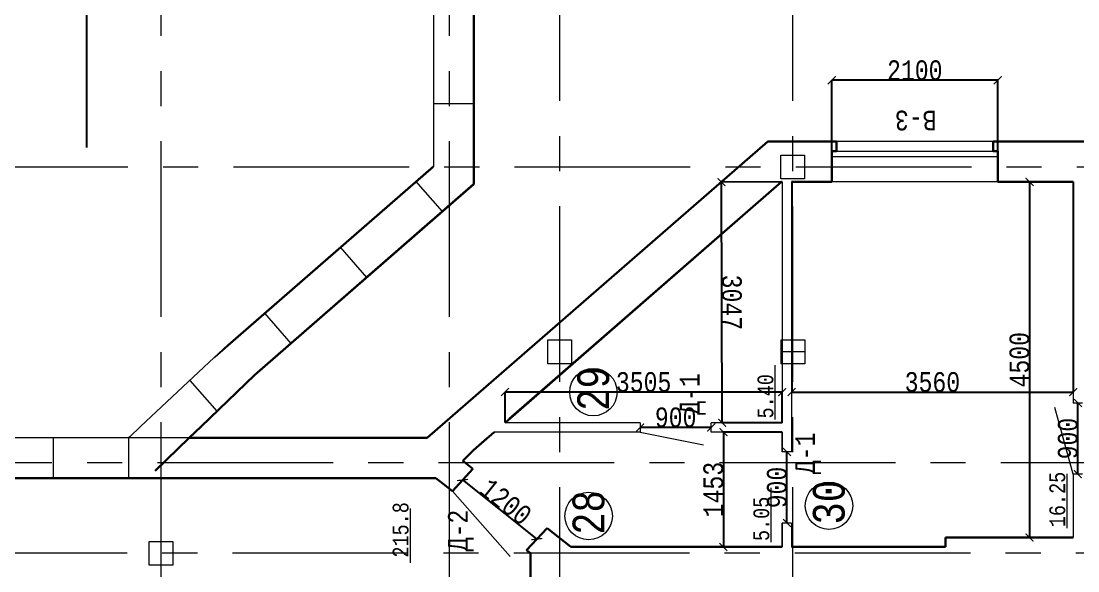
# Model space of a CAD drawing. Header units: millimetres. Extents: x -689206 to 4969298, y -1019800 to 703299.
# Drawn here: x -396251 to -382884, y -425426 to -418469 of the extents above; entities that cross this region are included whole.
import ezdxf

# ---------------------------------------------------------------- set-up
doc = ezdxf.new("R2010")
doc.units = ezdxf.units.MM
doc.linetypes.add('JIS_02_4.0', pattern=[5.5, 4, -1.5])
doc.linetypes.add('осеваяX2', pattern=[101.6, 63.5, -12.7, 12.7, -12.7])
for name, color, linetype, lineweight in [('несущие', 7, 'Continuous', 30), ('РАЗМЕРЫ', 7, 'Continuous', 9), ('стены', 7, 'Continuous', 20)]:
    doc.layers.add(name, color=color, linetype=linetype, lineweight=lineweight)
doc.layers.add('четотам', color=7, linetype='Continuous')
doc.styles.add('Аннотативный', font='isocteur.ttf', dxfattribs={"width": 0.7, "height": 250})
doc.dimstyles.new('Аннотативный', dxfattribs={"dimscale": 0, "dimtxt": 250, "dimasz": 100, "dimexe": 1.25, "dimexo": 0.625, "dimtad": 1, "dimdec": 0, "dimtxsty": 'Аннотативный', "dimblk": 'ARCHTICK', "dimcen": 2.5, "dimadec": 0, "dimazin": 0, "dimtfac": 1, "dimtdec": 0, "dimtmove": 0, "dimatfit": 3, "dimfxl": 1, "dimarcsym": 0})

# ---------------------------------------------------------------- blocks, each defined once
blk = doc.blocks.new('_ArchTick')
at = {"color": 0, "linetype": 'ByBlock', "const_width": 0.15}
blk.add_lwpolyline([(-0.5, -0.5), (0.5, 0.5)], dxfattribs=at)
blk = doc.blocks.new('*D3857')
at = {"layer": 'Defpoints', "color": 0, "lineweight": 30, "transparency": 16777216}
for p in [(-390130, -423164), (-390130, -423551), (-386624, -423551)]:
    blk.add_point(p, dxfattribs=at)
at = {"layer": 'стены', "color": 0, "lineweight": -2, "transparency": 16777216}
for p, q in [((-390130, -423550), (-390130, -423163)), ((-386624, -423164), (-390130, -423164)), ((-386624, -423550), (-386624, -423163))]:
    blk.add_line(p, q, dxfattribs=at)
at = {"layer": 'стены', "color": 0, "lineweight": -2, "transparency": 16777216, "xscale": 100, "yscale": 100, "zscale": 100, "rotation": 180}
blk.add_blockref('_ArchTick', (-390130, -423164), dxfattribs=at)
at = {"layer": 'стены', "color": 0, "lineweight": -2, "transparency": 16777216, "xscale": 100, "yscale": 100, "zscale": 100}
blk.add_blockref('_ArchTick', (-386624, -423164), dxfattribs=at)
at = {"layer": 'стены', "color": 0, "lineweight": 5, "transparency": 16777216, "insert": (-388377, -423038), "char_height": 250, "attachment_point": 5, "style": 'Аннотативный'}
blk.add_mtext('3505', dxfattribs=at)
blk = doc.blocks.new('*D3804')
at = {"layer": 'Defpoints', "color": 0, "lineweight": 30, "transparency": 16777216}
for p in [(-387391, -420506), (-386631, -420504), (-386624, -423551)]:
    blk.add_point(p, dxfattribs=at)
at = {"layer": 'стены', "color": 0, "lineweight": -2, "transparency": 16777216}
for p, q in [((-386632, -420504), (-387393, -420506)), ((-387384, -423553), (-387391, -420506)), ((-386625, -423551), (-387386, -423553))]:
    blk.add_line(p, q, dxfattribs=at)
at = {"layer": 'стены', "color": 0, "lineweight": -2, "transparency": 16777216, "xscale": 100, "yscale": 100, "zscale": 100}
for p, rotation in [((-387391, -420506), 90.13063171009019), ((-387384, -423553), 270.1306317100902)]:
    blk.add_blockref('_ArchTick', p, dxfattribs=dict(at, rotation=rotation))
at = {"layer": 'стены', "color": 0, "lineweight": 5, "transparency": 16777216, "insert": (-387262, -422028), "char_height": 250, "attachment_point": 5, "rotation": 270.1306, "style": 'Аннотативный'}
blk.add_mtext('3047', dxfattribs=at)
blk = doc.blocks.new('*D3805')
at = {"layer": 'Defpoints', "color": 0, "lineweight": 30, "transparency": 16777216}
for p in [(-386624, -423671), (-387368, -425124), (-386624, -425124)]:
    blk.add_point(p, dxfattribs=at)
at = {"layer": 'стены', "color": 0, "lineweight": -2, "transparency": 16777216}
for p, q in [((-386625, -423671), (-387369, -423671)), ((-387368, -423671), (-387368, -425124)), ((-386625, -425124), (-387369, -425124))]:
    blk.add_line(p, q, dxfattribs=at)
at = {"layer": 'стены', "color": 0, "lineweight": -2, "transparency": 16777216, "xscale": 100, "yscale": 100, "zscale": 100}
for p, rotation in [((-387368, -423671), 90), ((-387368, -425124), 270)]:
    blk.add_blockref('_ArchTick', p, dxfattribs=dict(at, rotation=rotation))
at = {"layer": 'стены', "color": 0, "lineweight": 5, "transparency": 16777216, "insert": (-387494, -424397), "char_height": 250, "attachment_point": 5, "rotation": 90, "style": 'Аннотативный'}
blk.add_mtext('1453', dxfattribs=at)
blk = doc.blocks.new('*D3806')
at = {"layer": 'Defpoints', "color": 0, "lineweight": 30, "transparency": 16777216}
for p in [(-386504, -420504), (-382944, -420504), (-382944, -423164)]:
    blk.add_point(p, dxfattribs=at)
at = {"layer": 'стены', "color": 0, "lineweight": -2, "transparency": 16777216}
for p, q in [((-386504, -420504), (-386504, -423165)), ((-382944, -420504), (-382944, -423165)), ((-386504, -423164), (-382944, -423164))]:
    blk.add_line(p, q, dxfattribs=at)
at = {"layer": 'стены', "color": 0, "lineweight": -2, "transparency": 16777216, "xscale": 100, "yscale": 100, "zscale": 100, "rotation": 180}
blk.add_blockref('_ArchTick', (-386504, -423164), dxfattribs=at)
at = {"layer": 'стены', "color": 0, "lineweight": -2, "transparency": 16777216, "xscale": 100, "yscale": 100, "zscale": 100}
blk.add_blockref('_ArchTick', (-382944, -423164), dxfattribs=at)
at = {"layer": 'стены', "color": 0, "lineweight": 5, "transparency": 16777216, "insert": (-384724, -423038), "char_height": 250, "attachment_point": 5, "style": 'Аннотативный'}
blk.add_mtext('3560', dxfattribs=at)
blk = doc.blocks.new('*D3807')
at = {"layer": 'Defpoints', "color": 0, "lineweight": 30, "transparency": 16777216}
for p in [(-382944, -420504), (-383496, -425004), (-382944, -425004)]:
    blk.add_point(p, dxfattribs=at)
at = {"layer": 'стены', "color": 0, "lineweight": -2, "transparency": 16777216}
for p, q in [((-382945, -420504), (-383497, -420504)), ((-383496, -420504), (-383496, -425004)), ((-382945, -425004), (-383497, -425004))]:
    blk.add_line(p, q, dxfattribs=at)
at = {"layer": 'стены', "color": 0, "lineweight": -2, "transparency": 16777216, "xscale": 100, "yscale": 100, "zscale": 100}
for p, rotation in [((-383496, -420504), 90), ((-383496, -425004), 270)]:
    blk.add_blockref('_ArchTick', p, dxfattribs=dict(at, rotation=rotation))
at = {"layer": 'стены', "color": 0, "lineweight": 5, "transparency": 16777216, "insert": (-383622, -422754), "char_height": 250, "attachment_point": 5, "rotation": 90, "style": 'Аннотативный'}
blk.add_mtext('4500', dxfattribs=at)
blk = doc.blocks.new('*D3813')
at = {"layer": 'Defpoints', "color": 0, "lineweight": 30, "transparency": 16777216}
for p in [(-388422, -423611), (-388422, -423611), (-387522, -423611)]:
    blk.add_point(p, dxfattribs=at)
at = {"layer": 'стены', "color": 0, "lineweight": -2, "transparency": 16777216}
for p, q in [((-388422, -423610), (-388422, -423610)), ((-387522, -423611), (-388422, -423611)), ((-387522, -423610), (-387522, -423610))]:
    blk.add_line(p, q, dxfattribs=at)
at = {"layer": 'стены', "color": 0, "lineweight": -2, "transparency": 16777216, "xscale": 100, "yscale": 100, "zscale": 100, "rotation": 180}
blk.add_blockref('_ArchTick', (-388422, -423611), dxfattribs=at)
at = {"layer": 'стены', "color": 0, "lineweight": -2, "transparency": 16777216, "xscale": 100, "yscale": 100, "zscale": 100}
blk.add_blockref('_ArchTick', (-387522, -423611), dxfattribs=at)
at = {"layer": 'стены', "color": 0, "lineweight": 5, "transparency": 16777216, "insert": (-387972, -423485), "char_height": 250, "attachment_point": 5, "style": 'Аннотативный'}
blk.add_mtext('900', dxfattribs=at)
blk = doc.blocks.new('*D3814')
at = {"layer": 'Defpoints', "color": 0, "lineweight": 30, "transparency": 16777216}
for p in [(-386564, -423921), (-386564, -423921), (-386564, -424821)]:
    blk.add_point(p, dxfattribs=at)
at = {"layer": 'стены', "color": 0, "lineweight": -2, "transparency": 16777216}
for p, q in [((-386565, -423921), (-386566, -423921)), ((-386564, -424821), (-386564, -423921)), ((-386565, -424821), (-386566, -424821))]:
    blk.add_line(p, q, dxfattribs=at)
at = {"layer": 'стены', "color": 0, "lineweight": -2, "transparency": 16777216, "xscale": 100, "yscale": 100, "zscale": 100}
for p, rotation in [((-386564, -423921), 90), ((-386564, -424821), 270)]:
    blk.add_blockref('_ArchTick', p, dxfattribs=dict(at, rotation=rotation))
at = {"layer": 'стены', "color": 0, "lineweight": 5, "transparency": 16777216, "insert": (-386690, -424371), "char_height": 250, "attachment_point": 5, "rotation": 90, "style": 'Аннотативный'}
blk.add_mtext('900', dxfattribs=at)
blk = doc.blocks.new('*D3815')
at = {"layer": 'Defpoints', "color": 0, "lineweight": 30, "transparency": 16777216}
for p in [(-382884, -423302), (-382884, -423302), (-382884, -424202)]:
    blk.add_point(p, dxfattribs=at)
at = {"layer": 'стены', "color": 0, "lineweight": -2, "transparency": 16777216}
for p, q in [((-382885, -423302), (-382885, -423302)), ((-382884, -424202), (-382884, -423302)), ((-382885, -424202), (-382885, -424202))]:
    blk.add_line(p, q, dxfattribs=at)
at = {"layer": 'стены', "color": 0, "lineweight": -2, "transparency": 16777216, "xscale": 100, "yscale": 100, "zscale": 100}
for p, rotation in [((-382884, -423302), 90), ((-382884, -424202), 270)]:
    blk.add_blockref('_ArchTick', p, dxfattribs=dict(at, rotation=rotation))
at = {"layer": 'стены', "color": 0, "lineweight": 5, "transparency": 16777216, "insert": (-383010, -423752), "char_height": 250, "attachment_point": 5, "rotation": 90, "style": 'Аннотативный'}
blk.add_mtext('900', dxfattribs=at)
blk = doc.blocks.new('*D3867')
at = {"layer": 'Defpoints', "color": 0, "linetype": 'ByBlock', "lineweight": 30, "transparency": 16777216}
for p in [(-385997, -419218), (-385997, -420504), (-383897, -420504)]:
    blk.add_point(p, dxfattribs=at)
at = {"layer": 'РАЗМЕРЫ', "color": 0, "linetype": 'ByBlock', "lineweight": -2, "transparency": 16777216}
for p, q in [((-385997, -420503), (-385997, -419216)), ((-383897, -419218), (-385997, -419218)), ((-383897, -420503), (-383897, -419216))]:
    blk.add_line(p, q, dxfattribs=at)
at = {"layer": 'РАЗМЕРЫ', "color": 0, "linetype": 'ByBlock', "lineweight": -2, "transparency": 16777216, "xscale": 100, "yscale": 100, "zscale": 100, "rotation": 180}
blk.add_blockref('_ArchTick', (-385997, -419218), dxfattribs=at)
at = {"layer": 'РАЗМЕРЫ', "color": 0, "linetype": 'ByBlock', "lineweight": -2, "transparency": 16777216, "xscale": 100, "yscale": 100, "zscale": 100}
blk.add_blockref('_ArchTick', (-383897, -419218), dxfattribs=at)
at = {"layer": 'РАЗМЕРЫ', "color": 0, "linetype": 'ByBlock', "lineweight": 5, "transparency": 16777216, "insert": (-384947, -419092), "char_height": 250, "attachment_point": 5, "style": 'Аннотативный'}
blk.add_mtext('2100', dxfattribs=at)
blk = doc.blocks.new('*D3961')
at = {"layer": 'Defpoints', "color": 0, "linetype": 'ByBlock', "lineweight": 30, "transparency": 16777216}
for p in [(-390667, -424276), (-389728, -425024), (-389728, -425024)]:
    blk.add_point(p, dxfattribs=at)
at = {"layer": 'РАЗМЕРЫ', "color": 0, "linetype": 'ByBlock', "lineweight": -2, "transparency": 16777216}
for p, q in [((-390667, -424276), (-389728, -425024)), ((-390667, -424277), (-390667, -424277)), ((-389728, -425025), (-389729, -425025))]:
    blk.add_line(p, q, dxfattribs=at)
at = {"layer": 'РАЗМЕРЫ', "color": 0, "linetype": 'ByBlock', "lineweight": -2, "transparency": 16777216, "xscale": 100, "yscale": 100, "zscale": 100}
for p, rotation in [((-390667, -424276), 141.4509004061627), ((-389728, -425024), 321.4509004061628)]:
    blk.add_blockref('_ArchTick', p, dxfattribs=dict(at, rotation=rotation))
at = {"layer": 'РАЗМЕРЫ', "color": 0, "linetype": 'ByBlock', "lineweight": 5, "transparency": 16777216, "insert": (-390119, -424552), "char_height": 250, "attachment_point": 5, "rotation": 321.4509, "style": 'Аннотативный'}
blk.add_mtext('1200', dxfattribs=at)

msp = doc.modelspace()

# ---------------------------------------------------------------- linework, layer by layer
at = {"layer": 'несущие', "color": 18, "linetype": 'ByBlock', "lineweight": 30, "true_color": 0x000000}
for p, q in [((-385936.5, -420113.8), (-385936.5, -419993.8)), ((-383956.5, -420113.8), (-383956.5, -419993.8)), ((-385996.5, -420503.8), (-385996.5, -420113.8)), ((-385996.5, -420113.8), (-385936.5, -420113.8)), ((-383896.5, -420113.8), (-383956.5, -420113.8)), ((-383896.5, -420503.8), (-383896.5, -420113.8))]:
    msp.add_line(p, q, dxfattribs=at)
at = {"layer": 'несущие', "color": 18, "linetype": 'ByBlock', "lineweight": 13, "true_color": 0x000000}
msp.add_line((-385996.5, -420183.8), (-383896.5, -420183.8), dxfattribs=at)
at = {"layer": 'несущие', "color": 18, "linetype": 'ByBlock', "lineweight": 9, "true_color": 0x000000}
msp.add_line((-385936.5, -420113.8), (-383956.5, -420113.8), dxfattribs=at)
at = {"layer": 'несущие', "lineweight": 30}
for p, q in [((-391825.1, -423744.1), (-391113.4, -423743.8)), ((-391347.7, -424254.1), (-391004.7, -424254.1))]:
    msp.add_line(p, q, dxfattribs=at)
at = {"layer": 'РАЗМЕРЫ', "linetype": 'осеваяX2', "lineweight": 5, "ltscale": 35}
for p, q in [((-394482.4, -398653.9), (-394482.4, -465706.6)), ((-390837.7, -398653.9), (-390837.7, -465706.6)), ((-405195.5, -424054.1), (-370018.1, -424054.1)), ((-370018.1, -425203.9), (-419859.4, -425203.9))]:
    msp.add_line(p, q, dxfattribs=at)
at = {"layer": 'РАЗМЕРЫ', "lineweight": 30}
for p, q in [((-390526.5, -416974.8), (-390526.5, -420530.8)), ((-393296.9, -422948.2), (-390526.5, -420530.8)), ((-393260.4, -422915.4), (-390527.7, -420530.8))]:
    msp.add_line(p, q, dxfattribs=at)
at = {"layer": 'РАЗМЕРЫ', "lineweight": 25, "ltscale": 150}
msp.add_line((-395424, -417709.1), (-395424, -420069.5), dxfattribs=at)
at = {"layer": 'РАЗМЕРЫ', "lineweight": 20, "ltscale": 150}
for p, q in [((-390526.5, -419514.8), (-391036.5, -419514.8)), ((-391260.5, -420494.4), (-390925.7, -420878.1)), ((-392217.4, -421329.4), (-391882.6, -421713.1)), ((-393174.3, -422164.4), (-392839.6, -422548.1)), ((-394116.1, -423015.7), (-393773.8, -423406.8)), ((-395841.2, -424254.2), (-395841.2, -423744)), ((-394124.7, -423744.1), (-394893.6, -423744.1)), ((-394893.6, -423744.1), (-394893.6, -424254.1))]:
    msp.add_line(p, q, dxfattribs=at)
at = {"layer": 'РАЗМЕРЫ', "lineweight": 20}
for p, q in [((-393635.1, -422566.4), (-391036.5, -420299)), ((-393871, -422786.8), (-393635.1, -422566.4))]:
    msp.add_line(p, q, dxfattribs=at)
at = {"layer": 'РАЗМЕРЫ', "linetype": 'ByBlock', "lineweight": 20}
for p, q in [((-393871, -422786.8), (-394739.5, -423597.9)), ((-393871, -422786.8), (-394739.5, -423597.9)), ((-394739.5, -423597.9), (-394876.5, -423727.8)), ((-394893.6, -423744.1), (-401411, -423744.1)), ((-394876.5, -423727.8), (-394893.6, -423744.1))]:
    msp.add_line(p, q, dxfattribs=at)
at = {"layer": 'РАЗМЕРЫ', "lineweight": 5}
for p, q in [((-386712.3, -423511.2), (-386712.3, -422821.9)), ((-383020.6, -424887.5), (-383020.6, -424198.2)), ((-386764.3, -425062.6), (-386764.3, -424373.4))]:
    msp.add_line(p, q, dxfattribs=at)
at = {"layer": 'РАЗМЕРЫ', "linetype": 'ByBlock', "lineweight": 30}
for p, q in [((-393296.9, -422948.2), (-393973.2, -423598.5)), ((-393973.2, -423598.5), (-394124.7, -423744.1)), ((-391825.1, -423744.1), (-394124.7, -423744.1)), ((-390527.2, -423897), (-390664.5, -424035.3)), ((-390537.7, -424136.3), (-390664.5, -424035.3)), ((-390911.9, -424323.7), (-391004.7, -424254.1)), ((-390537.7, -424136.3), (-390795.6, -424416.4)), ((-390795.6, -424416.4), (-390911.9, -424323.7)), ((-389599.1, -424884.3), (-389857, -425164.3)), ((-389298.4, -425123.9), (-389599.1, -424884.3)), ((-389808.4, -425203), (-389857, -425164.3)), ((-389808.4, -425306.6), (-389808.4, -425623.2))]:
    msp.add_line(p, q, dxfattribs=at)
at = {"layer": 'РАЗМЕРЫ', "linetype": 'JIS_02_4.0', "lineweight": 30, "ltscale": 150}
msp.add_line((-394124.7, -423744.1), (-394655.1, -424254.1), dxfattribs=at)
at = {"layer": 'РАЗМЕРЫ', "linetype": 'ByBlock', "lineweight": 9}
msp.add_line((-390795.6, -424416.4), (-390065, -425245.6), dxfattribs=at)
at = {"layer": 'РАЗМЕРЫ'}
msp.add_line((-391327.2, -425326.3), (-391327.2, -424637), dxfattribs=at)
at = {"layer": 'РАЗМЕРЫ', "linetype": 'ByBlock', "lineweight": 30, "ltscale": 35}
msp.add_line((-389808.4, -425306.6), (-389808.4, -425203), dxfattribs=at)
at = {"layer": 'стены', "linetype": 'осеваяX2', "lineweight": 5, "ltscale": 35}
for p, q in [((-389438.4, -465706.6), (-389438.4, -398653.9)), ((-386490.4, -465706.6), (-386490.4, -398653.9)), ((-418457.8, -420313.8), (-370018.1, -420313.8))]:
    msp.add_line(p, q, dxfattribs=at)
at = {"layer": 'стены', "lineweight": 20}
for p, q in [((-391036.5, -416464.9), (-391036.5, -420310.8)), ((-393794.8, -422717.5), (-391036.5, -420310.8)), ((-393810.6, -422729.4), (-393794.8, -422717.5))]:
    msp.add_line(p, q, dxfattribs=at)
at = {"layer": 'стены', "lineweight": 30}
for p, q in [((-390526.5, -420530.8), (-390526.5, -416974.8)), ((-386807.9, -419993.8), (-391113.4, -423743.8)), ((-385936.5, -419993.8), (-386807.9, -419993.8)), ((-381764.2, -419993.8), (-383956.5, -419993.8)), ((-386631.4, -420503.8), (-390129.7, -423550.9)), ((-386631.4, -420503.8), (-390075.7, -423503.8)), ((-386624.4, -420503.8), (-386631.4, -420503.8)), ((-385996.5, -420503.8), (-386504.4, -420503.8)), ((-382943.9, -420503.8), (-383896.5, -420503.8)), ((-393260.4, -422915.4), (-391036.5, -420974.8)), ((-393260.4, -422915.4), (-391047.6, -420984.5)), ((-390267.5, -423670.9), (-390527.2, -423897)), ((-390351.3, -423743.8), (-390527.2, -423897)), ((-402016.7, -424254.1), (-391345.7, -424254.1)), ((-384048.4, -425003.9), (-384558.4, -425003.9)), ((-384558.4, -425003.9), (-384558.4, -425123.9)), ((-382943.9, -425003.9), (-384048.4, -425003.9)), ((-386624.4, -425123.9), (-389298.4, -425123.9)), ((-386238.4, -425123.9), (-386504.4, -425123.9)), ((-386238.4, -425123.9), (-384558.4, -425123.9))]:
    msp.add_line(p, q, dxfattribs=at)
at = {"layer": 'стены'}
for p, q in [((-386807.9, -419993.8), (-391113.4, -423743.8)), ((-386488.4, -422803.9), (-386488.4, -422503.9)), ((-386338.4, -422653.9), (-386638.4, -422653.9)), ((-386624.4, -423670.9), (-386624.4, -423920.9)), ((-386624.4, -424820.9), (-386624.4, -425123.9))]:
    msp.add_line(p, q, dxfattribs=at)
at = {"layer": 'стены', "lineweight": 9}
for p, q in [((-383956.5, -419993.8), (-385936.5, -419993.8)), ((-383896.5, -420503.8), (-385996.5, -420503.8)), ((-382943.9, -424201.9), (-383176.2, -423357.4)), ((-388422.4, -423670.9), (-387621.6, -423831.1))]:
    msp.add_line(p, q, dxfattribs=at)
at = {"layer": 'стены', "lineweight": 13}
for p, q in [((-386624.4, -420503.8), (-386624.4, -423550.9)), ((-386504.4, -420503.8), (-386504.4, -423920.9)), ((-382943.9, -420503.8), (-382943.9, -423301.9)), ((-382823.9, -423301.9), (-382943.9, -423301.9)), ((-388422.4, -423550.9), (-390129.7, -423550.9)), ((-388422.4, -423550.9), (-388422.4, -423670.9)), ((-386624.4, -423550.9), (-387522.4, -423550.9)), ((-387522.4, -423670.9), (-387522.4, -423550.9)), ((-388422.4, -423670.9), (-390267.5, -423670.9)), ((-386624.4, -423670.9), (-387522.4, -423670.9)), ((-386624.4, -423920.9), (-386624.4, -423670.9)), ((-386504.4, -423920.9), (-386624.4, -423920.9)), ((-382943.9, -424201.9), (-382943.9, -425003.9)), ((-382823.9, -424201.9), (-382943.9, -424201.9)), ((-386624.4, -425123.9), (-386624.4, -424820.9)), ((-386504.4, -424820.9), (-386624.4, -424820.9)), ((-386504.4, -424820.9), (-386504.4, -425123.9))]:
    msp.add_line(p, q, dxfattribs=at)
at = {"layer": 'стены'}
for points in [[(-386642.4, -420463.8), (-386642.4, -420163.8), (-386342.4, -420163.8), (-386342.4, -420463.8)], [(-389588.4, -422803.9), (-389588.4, -422503.9), (-389288.4, -422503.9), (-389288.4, -422803.9)], [(-386638.4, -422803.9), (-386638.4, -422503.9), (-386338.4, -422503.9), (-386338.4, -422803.9)]]:
    msp.add_lwpolyline(points, close=True, dxfattribs=at)
at = {"layer": 'стены', "lineweight": 20}
msp.add_lwpolyline([(-394632.4, -425353.9), (-394632.4, -425053.9), (-394332.4, -425053.9), (-394332.4, -425353.9)], close=True, dxfattribs=at)
at = {"layer": 'четотам', "lineweight": 13}
for centre in [(-389012.4, -423163.9), (-386032.4, -424601.9), (-389072.4, -424731.9)]:
    msp.add_circle(centre, 300, dxfattribs=at)

# ---------------------------------------------------------------- texts
at = {"layer": 'РАЗМЕРЫ', "lineweight": 20, "ltscale": 150, "char_height": 250, "width": 922.913, "attachment_point": 1, "style": 'Аннотативный'}
for s, insert, rotation in [('В-3', (-384672.4, -419851.9), 180), ('Д-1', (-387919.9, -423451.9), 90), ('Д-1', (-386459.9, -424201.9), 90), ('Д-2', (-390850.6, -425178.8), 90)]:
    msp.add_mtext(s, dxfattribs=dict(at, insert=insert, rotation=rotation))
at = {"layer": 'РАЗМЕРЫ', "lineweight": 13, "ltscale": 150, "char_height": 401.1, "width": 1460, "attachment_point": 1, "rotation": 90, "style": 'Аннотативный'}
for s, insert in [('29', (-389215.4, -423401.1)), ('30', (-386235.4, -424839.2)), ('28', (-389275.4, -424969.2))]:
    msp.add_mtext(s, dxfattribs=dict(at, insert=insert))
at = {"layer": 'РАЗМЕРЫ', "lineweight": 5, "char_height": 200, "width": 656.117, "attachment_point": 1, "rotation": 90, "style": 'Аннотативный'}
for s, insert in [('5.40', (-386936.4, -423497.1)), ('16.25', (-383244.6, -424873.3)), ('5.05', (-386988.4, -425048.5))]:
    msp.add_mtext(s, dxfattribs=dict(at, insert=insert))
at = {"layer": 'РАЗМЕРЫ', "insert": (-391551.2, -425258), "char_height": 200, "width": 656.117, "attachment_point": 1, "rotation": 90, "style": 'Аннотативный'}
msp.add_mtext('215.8', dxfattribs=at)

# ---------------------------------------------------------------- dimensions: what is measured, and where the dimension line sits
at = {"layer": 'РАЗМЕРЫ', "linetype": 'ByBlock', "lineweight": 5}
dim = msp.add_linear_dim(base=(-385996.5, -419217.7), p1=(-383896.5, -420503.8), p2=(-385996.5, -420503.8), angle=180, dimstyle='Аннотативный', dxfattribs=at)
dim.commit()
dim.dimension.update_dxf_attribs({"geometry": '*D3867', "text_midpoint": (-384946.5, -419092.1)})
dim = msp.add_aligned_dim(p1=(-390666.7, -424276.3), p2=(-389728, -425024.3), distance=0, dimstyle='Аннотативный', dxfattribs=at)
dim.commit()
dim.dimension.update_dxf_attribs({"geometry": '*D3961', "text_midpoint": (-390119.1, -424552.1)})
at = {"layer": 'стены', "lineweight": 5}
for base, p1, p2, angle, picture, middle in [((-387391.4, -420505.5), (-386624.4, -423550.9), (-386631.4, -420503.8), 90.13063, '*D3804', (-387387.9, -422028.1)), ((-387368.1, -425123.9), (-386624.4, -423670.9), (-386624.4, -425123.9), 270, '*D3805', (-387368.1, -424397.4))]:
    dim = msp.add_linear_dim(base=base, p1=p1, p2=p2, angle=angle, dimstyle='Аннотативный', dxfattribs=at)
    dim.commit()
    dim.dimension.update_dxf_attribs({"geometry": picture, "text_midpoint": middle, "dimtype": 161})
for p1, p2, distance, picture, middle in [((-386504.4119, -420503.792), (-382943.9491, -420503.792), -2660.1166, '*D3806', (-384724.1805, -423038.2836)), ((-382943.9, -420503.8), (-382943.9, -425003.9), -552.2, '*D3807', (-383621.8, -422753.8)), ((-386624.4, -423550.9), (-390129.7, -423550.9), -386.9, '*D3857', (-388377.1, -423038.3)), ((-382883.9, -424201.9), (-382883.9, -423301.9), 0, '*D3815', (-383009.6, -423751.9)), ((-387522.4, -423610.9), (-388422.4, -423610.9), 0, '*D3813', (-387972.4, -423485.2)), ((-386564.4, -424820.9), (-386564.4, -423920.9), 0, '*D3814', (-386690, -424370.9))]:
    dim = msp.add_aligned_dim(p1=p1, p2=p2, distance=distance, dimstyle='Аннотативный', dxfattribs=at)
    dim.commit()
    dim.dimension.update_dxf_attribs({"geometry": picture, "text_midpoint": middle})

doc.saveas('drawing.dxf')
